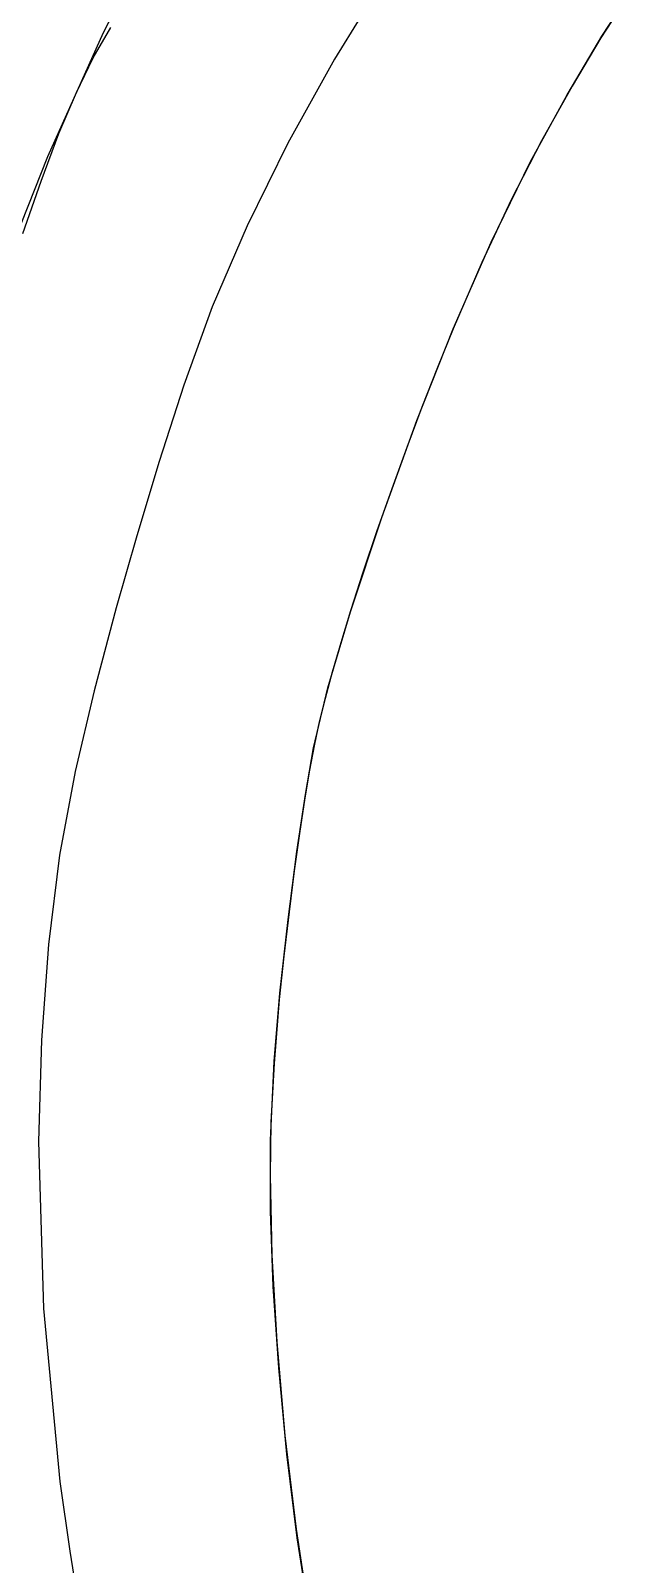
# Model space of a CAD drawing. Extents: x -120222 to -41942, y -19134 to 30932.
# Drawn here: x -98690.5 to -98627.6, y 5173.4 to 5333.5 of the extents above; entities that cross this region are included whole.
import ezdxf

# ---------------------------------------------------------------- set-up
doc = ezdxf.new("R2010")
doc.units = 0
doc.header["$LTSCALE"] = 150
doc.header["$MEASUREMENT"] = 0
doc.layers.get('0').update_dxf_attribs({"linetype": 'CONTINUOUS'})
doc.layers.add('_____', color=7, linetype='CONTINUOUS')

# ---------------------------------------------------------------- blocks, each defined once
blk = doc.blocks.new('____-462')
at = {"color": 1, "linetype": 'Continuous'}
for points in [[(-105088.37, 790.75, 0), (-105093.85, 781.81, 0), (-105098.72, 773.03, 0), (-105102.98, 764.41, 0), (-105106.62, 755.95, 0), (-105109.59, 747.79, 0), (-105112.14, 739.82, 0), (-105114.49, 732.07, 0), (-105116.63, 724.53, 0), (-105118.93, 715.86, 0), (-105120.93, 707.46, 0), (-105122.54, 698.73, 0), (-105123.71, 689.38, 0), (-105124.44, 679.41, 0), (-105124.73, 668.83, 0)], [(-105111.86, 796.45, 0), (-105117.99, 784.57, 0), (-105123.81, 771.62, 0), (-105129.32, 757.74, 0), (-105134.52, 743.04, 0), (-105137.29, 734.43, 0), (-105139.45, 726.97, 0), (-105141.03, 720.64, 0), (-105142.33, 713.95, 0), (-105143.62, 705.7, 0), (-105145.62, 689.46, 0), (-105146.82, 673.78, 0), (-105146.99, 659.99, 0), (-105146.34, 645.55, 0), (-105144.93, 629.74, 0), (-105142.82, 614.13, 0)], [(-105063.32, 788.3, 0), (-105066.07, 784.03, 0), (-105069.08, 779, 0), (-105072.28, 773.28, 0), (-105075.43, 767.14, 0), (-105078.5, 760.59, 0), (-105081.49, 753.65, 0), (-105083.13, 749.63, 0), (-105084.74, 745.5, 0), (-105086.33, 741.29, 0), (-105087.89, 736.97, 0), (-105089.43, 732.57, 0), (-105090.89, 728.22, 0), (-105092.18, 724.23, 0), (-105093.21, 720.88, 0), (-105094.1, 717.84, 0), (-105094.85, 715.09, 0), (-105095.46, 712.65, 0), (-105095.96, 710.31, 0), (-105096.47, 707.59, 0), (-105096.99, 704.48, 0), (-105097.52, 700.98, 0), (-105098.06, 697.09, 0), (-105098.6, 692.8, 0), (-105099.15, 688.17, 0), (-105099.62, 683.65, 0), (-105100.17, 676.99, 0), (-105100.5, 670.86, 0), (-105100.59, 665.27, 0)], [(-105096.43, 619.03, 0), (-105097.75, 627.47, 0), (-105098.83, 636.2, 0), (-105099.68, 645.22, 0), (-105100.25, 653.7, 0), (-105100.55, 661.55, 0), (-105100.55, 668.98, 0), (-105100.16, 677.19, 0), (-105099.55, 684.32, 0), (-105098.7, 692.02, 0), (-105097.79, 699.09, 0), (-105096.9, 705.06, 0), (-105096.04, 709.93, 0), (-105094.56, 716.18, 0), (-105092.21, 724.12, 0), (-105088.94, 733.97, 0), (-105085.28, 744.09, 0), (-105081.48, 753.68, 0), (-105077.53, 762.71, 0), (-105073.45, 771.06, 0), (-105069.6, 778.09, 0), (-105065.96, 784.21, 0), (-105062.69, 789.23, 0)], [(-105126.37, 763.63, 0), (-105124.48, 769.09, 0), (-105122.61, 774.05, 0), (-105120.79, 778.33, 0), (-105119.04, 781.94, 0), (-105117.19, 785.13, 0)], [(-105124.73, 668.83, 0), (-105124.23, 651.41, 0), (-105122.51, 633.34, 0), (-105121.49, 626.06, 0), (-105120.29, 618.66, 0), (-105118.63, 610.55, 0), (-105116.41, 601.48, 0), (-105113.63, 591.45, 0), (-105110.29, 580.45, 0), (-105106.39, 568.49, 0), (-105101.92, 555.57, 0), (-105098.03, 544.76, 0), (-105094.1, 534.2, 0), (-105090.28, 524.31, 0)], [(-105100.59, 665.27, 0), (-105100.41, 656.97, 0), (-105099.89, 647.93, 0), (-105099.03, 638.16, 0), (-105097.87, 628.37, 0), (-105096.42, 618.94, 0), (-105094.7, 609.94, 0), (-105093.25, 602.98, 0), (-105091.93, 597.08, 0), (-105090.73, 592.24, 0), (-105090.15, 590.19, 0), (-105089.24, 587.32, 0), (-105088.02, 583.64, 0), (-105086.48, 579.14, 0), (-105084.61, 573.83, 0), (-105082.43, 567.69, 0), (-105080.31, 561.8, 0), (-105077.96, 555.31, 0), (-105075.54, 548.67, 0), (-105073.32, 542.63, 0), (-105071.31, 537.2, 0), (-105068.98, 531.01, 0), (-105067, 525.86, 0)]]:
    blk.add_polyline3d(points, dxfattribs=at)

msp = doc.modelspace()

# ---------------------------------------------------------------- block references
at = {"layer": '_____', "color": 0}
msp.add_blockref('____-462', (6435.10495, 4548.69799), dxfattribs=at)

doc.saveas('drawing.dxf')
